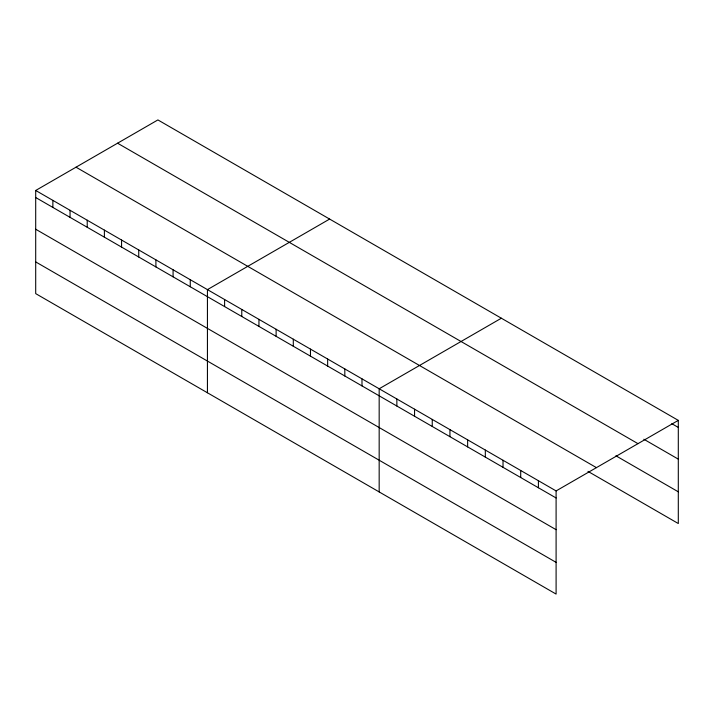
<?xml version="1.0" encoding="UTF-8"?>
<svg xmlns="http://www.w3.org/2000/svg" width="714" height="714" viewBox="0 0 714 714"><rect width="100%" height="100%" fill="white"/><g stroke="black" fill="none" stroke-linecap="round" stroke-linejoin="round"><path stroke-width="1.07" d="M35.7 190.468L556.099 490.92L556.099 594.075L35.7 293.624L35.7 190.468L157.901 119.925L678.3 420.376L678.3 523.532L587.97 471.374M329.627 219.073L207.435 289.625L207.435 392.771M501.362 318.221L379.17 388.773L379.17 491.928M556.099 490.92L678.3 420.376M671.785 423.661L678.3 427.427M643.841 439.244L678.3 459.138M117.569 143.202L637.977 443.653M615.905 455.791L678.3 491.812M76.023 167.192L596.431 467.643M35.7 197.519L556.099 497.97M35.7 229.239L556.099 529.69M35.7 261.913L556.099 562.364M538.41 480.709L538.41 487.76M520.711 470.49L520.711 477.541M503.022 460.28L503.022 467.331M485.324 450.061L485.324 457.112M467.634 439.851L467.634 446.902M449.936 429.632L449.936 436.682M432.247 419.413L432.247 426.463M414.557 409.202L414.557 416.253M396.859 398.983L396.859 406.034M361.989 378.857L361.989 385.908M344.817 368.942L344.817 375.992M327.646 359.026L327.646 366.077M310.474 349.11L310.474 356.161M293.302 339.195L293.302 346.245M276.122 329.279L276.122 336.33M258.95 319.363L258.95 326.414M241.778 309.448L241.778 316.498M224.607 299.532L224.607 306.583M190.263 279.709L190.263 286.76M173.083 269.794L173.083 276.845M155.911 259.878L155.911 266.929M138.739 249.962L138.739 257.013M121.567 240.047L121.567 247.098M104.396 230.131L104.396 237.182M87.224 220.215L87.224 227.266M70.043 210.3L70.043 217.351M52.872 200.384L52.872 207.435"/></g></svg>
